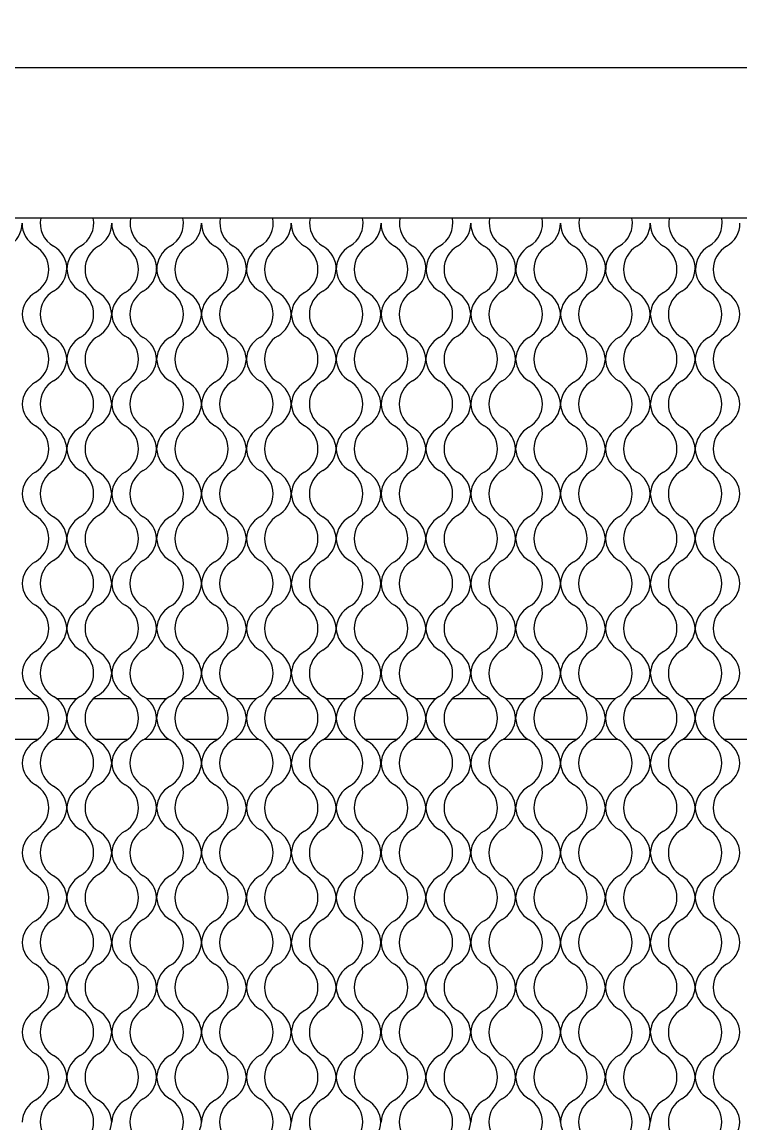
# Model space of a CAD drawing. Header units: millimetres. Extents: x 8 to 1476, y 6 to 1043.
# Drawn here: x 381.5 to 488.9, y 638.4 to 803.1 of the extents above; entities that cross this region are included whole.
import ezdxf

# ---------------------------------------------------------------- set-up
doc = ezdxf.new("R2010")
doc.units = ezdxf.units.MM
doc.header["$LTSCALE"] = 5
doc.layers.add('SLD-0', color=179, linetype='Continuous')
doc.styles.add('SLDTEXTSTYLE0', font='', dxfattribs={"width": 0.67})
doc.styles.add('SLDTEXTSTYLE15', font='')
doc.styles.get('SLDTEXTSTYLE0').set_extended_font_data('宋体')
doc.styles.get('SLDTEXTSTYLE15').set_extended_font_data('宋体')
doc.dimstyles.new('SLDDIMSTYLE0', dxfattribs={"dimtxt": 17.5, "dimasz": 17.5, "dimexe": 0, "dimexo": 0.0625, "dimgap": 4.375, "dimtad": 2, "dimrnd": 1e-09, "dimzin": 12, "dimdsep": 46, "dimtxsty": 'SLDTEXTSTYLE0', "dimsah": 1, "dimcen": 0.09, "dimadec": 0, "dimazin": 3, "dimtfac": 1, "dimtofl": 0, "dimtmove": 0, "dimatfit": 3, "dimfxl": 1, "dimfrac": 2, "dimtolj": 1, "dimtzin": 12, "dimarcsym": 0})

# ---------------------------------------------------------------- blocks, each defined once
blk = doc.blocks.new('_D')
at = {"layer": 'SLD-0', "color": 5}
for p, q in [((310.96, 801.27), (310.96, 905.83)), ((760.96, 801.27), (760.96, 905.83)), ((310.96, 900.83), (760.96, 900.83))]:
    blk.add_line(p, q, dxfattribs=at)
for points in [[(310.96, 900.83), (328.46, 898.14), (328.46, 903.52)], [(760.96, 900.83), (743.46, 903.52), (743.46, 898.14)]]:
    blk.add_solid(points, dxfattribs=at)
at = {"layer": 'SLD-0', "color": 5, "insert": (537.15, 921.2), "char_height": 17.5, "attachment_point": 1, "style": 'SLDTEXTSTYLE15'}
blk.add_mtext('450', dxfattribs=at)
blk = doc.blocks.new('_D_3')
at = {"layer": 'SLD-0', "color": 5}
for p, q in [((333.46, 778.77), (333.46, 881.27)), ((738.46, 778.77), (738.46, 881.27)), ((738.46, 876.27), (333.46, 876.27))]:
    blk.add_line(p, q, dxfattribs=at)
for points in [[(333.46, 876.27), (350.96, 873.58), (350.96, 878.96)], [(738.46, 876.27), (720.96, 878.96), (720.96, 873.58)]]:
    blk.add_solid(points, dxfattribs=at)
at = {"layer": 'SLD-0', "color": 5, "insert": (529.4, 896.63), "char_height": 17.5, "attachment_point": 1, "style": 'SLDTEXTSTYLE15'}
blk.add_mtext('405', dxfattribs=at)

msp = doc.modelspace()

# ---------------------------------------------------------------- linework, layer by layer
at = {"color": 7, "linetype": 'Continuous', "lineweight": 15}
for p, q in [((760.956, 796.269), (310.956, 796.269)), ((738.456, 773.769), (333.456, 773.769)), ((384.243, 701.769), (378.665, 701.769)), ((389.602, 701.769), (386.741, 701.769)), ((397.678, 701.769), (392.1, 701.769)), ((403.037, 701.769), (400.176, 701.769)), ((411.113, 701.769), (405.535, 701.769)), ((416.472, 701.769), (413.611, 701.769)), ((424.548, 701.769), (418.97, 701.769)), ((429.907, 701.769), (427.046, 701.769)), ((437.983, 701.769), (432.405, 701.769)), ((443.342, 701.769), (440.481, 701.769)), ((451.418, 701.769), (445.84, 701.769)), ((456.777, 701.769), (453.916, 701.769)), ((464.853, 701.769), (459.275, 701.769)), ((470.212, 701.769), (467.351, 701.769)), ((478.288, 701.769), (472.71, 701.769)), ((483.647, 701.769), (480.786, 701.769)), ((491.723, 701.769), (486.145, 701.769)), ((378.967, 695.769), (383.941, 695.769)), ((386.393, 695.769), (389.949, 695.769)), ((392.402, 695.769), (397.376, 695.769)), ((399.828, 695.769), (403.384, 695.769)), ((405.837, 695.769), (410.811, 695.769)), ((413.263, 695.769), (416.819, 695.769)), ((419.272, 695.769), (424.246, 695.769)), ((426.698, 695.769), (430.254, 695.769)), ((432.707, 695.769), (437.681, 695.769)), ((440.133, 695.769), (443.689, 695.769)), ((446.142, 695.769), (451.116, 695.769)), ((453.568, 695.769), (457.124, 695.769)), ((459.577, 695.769), (464.551, 695.769)), ((467.003, 695.769), (470.559, 695.769)), ((473.012, 695.769), (477.986, 695.769)), ((480.438, 695.769), (483.994, 695.769)), ((486.447, 695.769), (491.421, 695.769))]:
    msp.add_line(p, q, dxfattribs=at)
for centre, start, end in [((377.454, 773.005), 300, 0), ((385.454, 773.005), 180, 240), ((388.186, 773.005), 168.99062, 240), ((388.186, 773.005), 300, 11.00938), ((390.889, 773.005), 300, 0), ((398.889, 773.005), 180, 240), ((401.626, 773.005), 168.99062, 240), ((401.626, 773.005), 300, 11.00938), ((404.324, 773.005), 300, 0), ((412.324, 773.005), 180, 240), ((415.066, 773.005), 168.99062, 240), ((415.066, 773.005), 300, 11.00938), ((417.759, 773.005), 300, 0), ((425.759, 773.005), 180, 240), ((428.506, 773.005), 168.99062, 240), ((428.506, 773.005), 300, 11.00938), ((431.194, 773.005), 300, 0), ((439.194, 773.005), 180, 240), ((441.946, 773.005), 168.99062, 240), ((441.946, 773.005), 300, 11.00938), ((444.629, 773.005), 300, 0), ((452.629, 773.005), 180, 240), ((455.386, 773.005), 168.99062, 240), ((455.386, 773.005), 300, 11.00938), ((458.064, 773.005), 300, 0), ((466.064, 773.005), 180, 240), ((468.826, 773.005), 168.99062, 240), ((468.826, 773.005), 300, 11.00938), ((471.499, 773.005), 300, 0), ((479.499, 773.005), 180, 240), ((482.266, 773.005), 168.99062, 240), ((482.266, 773.005), 300, 11.00938), ((484.934, 773.005), 300, 0), ((381.454, 766.077), 300, 60), ((384.186, 766.077), 0, 60), ((392.186, 766.077), 120, 180), ((394.889, 766.077), 120, 240), ((394.889, 766.077), 300, 60), ((397.626, 766.077), 0, 60), ((405.626, 766.077), 120, 180), ((408.324, 766.077), 120, 240), ((408.324, 766.077), 300, 60), ((411.066, 766.077), 0, 60), ((419.066, 766.077), 120, 180), ((421.759, 766.077), 120, 240), ((421.759, 766.077), 300, 60), ((424.506, 766.077), 0, 60), ((432.506, 766.077), 120, 180), ((435.194, 766.077), 120, 240), ((435.194, 766.077), 300, 60), ((437.946, 766.077), 0, 60), ((445.946, 766.077), 120, 180), ((448.629, 766.077), 120, 240), ((448.629, 766.077), 300, 60), ((451.386, 766.077), 0, 60), ((459.386, 766.077), 120, 180), ((462.064, 766.077), 120, 240), ((462.064, 766.077), 300, 60), ((464.826, 766.077), 0, 60), ((472.826, 766.077), 120, 180), ((475.499, 766.077), 120, 240), ((475.499, 766.077), 300, 60), ((478.266, 766.077), 0, 60), ((486.266, 766.077), 120, 180), ((488.934, 766.077), 120, 240), ((384.171, 766.287), 300, 0), ((392.171, 766.287), 180, 240), ((397.606, 766.287), 300, 0), ((405.606, 766.287), 180, 240), ((411.041, 766.287), 300, 0), ((419.041, 766.287), 180, 240), ((424.476, 766.287), 300, 0), ((432.476, 766.287), 180, 240), ((437.911, 766.287), 300, 0), ((445.911, 766.287), 180, 240), ((451.346, 766.287), 300, 0), ((459.346, 766.287), 180, 240), ((464.781, 766.287), 300, 0), ((472.781, 766.287), 180, 240), ((478.216, 766.287), 300, 0), ((486.216, 766.287), 180, 240), ((385.454, 759.148), 120, 176.98071), ((388.171, 759.359), 120, 240), ((388.171, 759.359), 300, 60), ((390.889, 759.148), 3.01929, 60), ((398.889, 759.148), 120, 176.98071), ((401.606, 759.359), 120, 240), ((401.606, 759.359), 300, 60), ((404.324, 759.148), 3.01929, 60), ((412.324, 759.148), 120, 176.98071), ((415.041, 759.359), 120, 240), ((415.041, 759.359), 300, 60), ((417.759, 759.148), 3.01929, 60), ((425.759, 759.148), 120, 176.98071), ((428.476, 759.359), 120, 240), ((428.476, 759.359), 300, 60), ((431.194, 759.148), 3.01929, 60), ((439.194, 759.148), 120, 176.98071), ((441.911, 759.359), 120, 240), ((441.911, 759.359), 300, 60), ((444.629, 759.148), 3.01929, 60), ((452.629, 759.148), 120, 176.98071), ((455.346, 759.359), 120, 240), ((455.346, 759.359), 300, 60), ((458.064, 759.148), 3.01929, 60), ((466.064, 759.148), 120, 176.98071), ((468.781, 759.359), 120, 240), ((468.781, 759.359), 300, 60), ((471.499, 759.148), 3.01929, 60), ((479.499, 759.148), 120, 176.98071), ((482.216, 759.359), 120, 240), ((482.216, 759.359), 300, 60), ((484.934, 759.148), 3.01929, 60), ((385.454, 759.57), 183.01929, 240), ((390.889, 759.57), 300, 356.98071), ((398.889, 759.57), 183.01929, 240), ((404.324, 759.57), 300, 356.98071), ((412.324, 759.57), 183.01929, 240), ((417.759, 759.57), 300, 356.98071), ((425.759, 759.57), 183.01929, 240), ((431.194, 759.57), 300, 356.98071), ((439.194, 759.57), 183.01929, 240), ((444.629, 759.57), 300, 356.98071), ((452.629, 759.57), 183.01929, 240), ((458.064, 759.57), 300, 356.98071), ((466.064, 759.57), 183.01929, 240), ((471.499, 759.57), 300, 356.98071), ((479.499, 759.57), 183.01929, 240), ((484.934, 759.57), 300, 356.98071), ((381.454, 752.642), 300, 60), ((384.171, 752.431), 3.01929, 60), ((392.171, 752.431), 120, 176.98071), ((394.889, 752.642), 120, 240), ((394.889, 752.642), 300, 60), ((397.606, 752.431), 3.01929, 60), ((405.606, 752.431), 120, 176.98071), ((408.324, 752.642), 120, 240), ((408.324, 752.642), 300, 60), ((411.041, 752.431), 3.01929, 60), ((419.041, 752.431), 120, 176.98071), ((421.759, 752.642), 120, 240), ((421.759, 752.642), 300, 60), ((424.476, 752.431), 3.01929, 60), ((432.476, 752.431), 120, 176.98071), ((435.194, 752.642), 120, 240), ((435.194, 752.642), 300, 60), ((437.911, 752.431), 3.01929, 60), ((445.911, 752.431), 120, 176.98071), ((448.629, 752.642), 120, 240), ((448.629, 752.642), 300, 60), ((451.346, 752.431), 3.01929, 60), ((459.346, 752.431), 120, 176.98071), ((462.064, 752.642), 120, 240), ((462.064, 752.642), 300, 60), ((464.781, 752.431), 3.01929, 60), ((472.781, 752.431), 120, 176.98071), ((475.499, 752.642), 120, 240), ((475.499, 752.642), 300, 60), ((478.216, 752.431), 3.01929, 60), ((486.216, 752.431), 120, 176.98071), ((488.934, 752.642), 120, 240), ((384.171, 752.852), 300, 356.98071), ((392.171, 752.852), 183.01929, 240), ((397.606, 752.852), 300, 356.98071), ((405.606, 752.852), 183.01929, 240), ((411.041, 752.852), 300, 356.98071), ((419.041, 752.852), 183.01929, 240), ((424.476, 752.852), 300, 356.98071), ((432.476, 752.852), 183.01929, 240), ((437.911, 752.852), 300, 356.98071), ((445.911, 752.852), 183.01929, 240), ((451.346, 752.852), 300, 356.98071), ((459.346, 752.852), 183.01929, 240), ((464.781, 752.852), 300, 356.98071), ((472.781, 752.852), 183.01929, 240), ((478.216, 752.852), 300, 356.98071), ((486.216, 752.852), 183.01929, 240), ((388.171, 745.924), 120, 240), ((388.171, 745.924), 300, 60), ((401.606, 745.924), 120, 240), ((401.606, 745.924), 300, 60), ((415.041, 745.924), 120, 240), ((415.041, 745.924), 300, 60), ((428.476, 745.924), 120, 240), ((428.476, 745.924), 300, 60), ((441.911, 745.924), 120, 240), ((441.911, 745.924), 300, 60), ((455.346, 745.924), 120, 240), ((455.346, 745.924), 300, 60), ((468.781, 745.924), 120, 240), ((468.781, 745.924), 300, 60), ((482.216, 745.924), 120, 240), ((482.216, 745.924), 300, 60), ((385.454, 745.713), 120, 176.98071), ((390.889, 745.713), 3.01929, 60), ((398.889, 745.713), 120, 176.98071), ((404.324, 745.713), 3.01929, 60), ((412.324, 745.713), 120, 176.98071), ((417.759, 745.713), 3.01929, 60), ((425.759, 745.713), 120, 176.98071), ((431.194, 745.713), 3.01929, 60), ((439.194, 745.713), 120, 176.98071), ((444.629, 745.713), 3.01929, 60), ((452.629, 745.713), 120, 176.98071), ((458.064, 745.713), 3.01929, 60), ((466.064, 745.713), 120, 176.98071), ((471.499, 745.713), 3.01929, 60), ((479.499, 745.713), 120, 176.98071), ((484.934, 745.713), 3.01929, 60), ((385.454, 746.135), 183.01929, 240), ((390.889, 746.135), 300, 356.98071), ((398.889, 746.135), 183.01929, 240), ((404.324, 746.135), 300, 356.98071), ((412.324, 746.135), 183.01929, 240), ((417.759, 746.135), 300, 356.98071), ((425.759, 746.135), 183.01929, 240), ((431.194, 746.135), 300, 356.98071), ((439.194, 746.135), 183.01929, 240), ((444.629, 746.135), 300, 356.98071), ((452.629, 746.135), 183.01929, 240), ((458.064, 746.135), 300, 356.98071), ((466.064, 746.135), 183.01929, 240), ((471.499, 746.135), 300, 356.98071), ((479.499, 746.135), 183.01929, 240), ((484.934, 746.135), 300, 356.98071), ((381.454, 739.207), 300, 60), ((394.889, 739.207), 120, 240), ((394.889, 739.207), 300, 60), ((408.324, 739.207), 120, 240), ((408.324, 739.207), 300, 60), ((421.759, 739.207), 120, 240), ((421.759, 739.207), 300, 60), ((435.194, 739.207), 120, 240), ((435.194, 739.207), 300, 60), ((448.629, 739.207), 120, 240), ((448.629, 739.207), 300, 60), ((462.064, 739.207), 120, 240), ((462.064, 739.207), 300, 60), ((475.499, 739.207), 120, 240), ((475.499, 739.207), 300, 60), ((488.934, 739.207), 120, 240), ((384.171, 738.996), 3.01929, 60), ((392.171, 738.996), 120, 176.98071), ((397.606, 738.996), 3.01929, 60), ((405.606, 738.996), 120, 176.98071), ((411.041, 738.996), 3.01929, 60), ((419.041, 738.996), 120, 176.98071), ((424.476, 738.996), 3.01929, 60), ((432.476, 738.996), 120, 176.98071), ((437.911, 738.996), 3.01929, 60), ((445.911, 738.996), 120, 176.98071), ((451.346, 738.996), 3.01929, 60), ((459.346, 738.996), 120, 176.98071), ((464.781, 738.996), 3.01929, 60), ((472.781, 738.996), 120, 176.98071), ((478.216, 738.996), 3.01929, 60), ((486.216, 738.996), 120, 176.98071), ((384.171, 739.417), 300, 356.98071), ((392.171, 739.417), 183.01929, 240), ((397.606, 739.417), 300, 356.98071), ((405.606, 739.417), 183.01929, 240), ((411.041, 739.417), 300, 356.98071), ((419.041, 739.417), 183.01929, 240), ((424.476, 739.417), 300, 356.98071), ((432.476, 739.417), 183.01929, 240), ((437.911, 739.417), 300, 356.98071), ((445.911, 739.417), 183.01929, 240), ((451.346, 739.417), 300, 356.98071), ((459.346, 739.417), 183.01929, 240), ((464.781, 739.417), 300, 356.98071), ((472.781, 739.417), 183.01929, 240), ((478.216, 739.417), 300, 356.98071), ((486.216, 739.417), 183.01929, 240), ((385.454, 732.278), 120, 176.98071), ((388.171, 732.489), 120, 240), ((388.171, 732.489), 300, 60), ((390.889, 732.278), 3.01929, 60), ((398.889, 732.278), 120, 176.98071), ((401.606, 732.489), 120, 240), ((401.606, 732.489), 300, 60), ((404.324, 732.278), 3.01929, 60), ((412.324, 732.278), 120, 176.98071), ((415.041, 732.489), 120, 240), ((415.041, 732.489), 300, 60), ((417.759, 732.278), 3.01929, 60), ((425.759, 732.278), 120, 176.98071), ((428.476, 732.489), 120, 240), ((428.476, 732.489), 300, 60), ((431.194, 732.278), 3.01929, 60), ((439.194, 732.278), 120, 176.98071), ((441.911, 732.489), 120, 240), ((441.911, 732.489), 300, 60), ((444.629, 732.278), 3.01929, 60), ((452.629, 732.278), 120, 176.98071), ((455.346, 732.489), 120, 240), ((455.346, 732.489), 300, 60), ((458.064, 732.278), 3.01929, 60), ((466.064, 732.278), 120, 176.98071), ((468.781, 732.489), 120, 240), ((468.781, 732.489), 300, 60), ((471.499, 732.278), 3.01929, 60), ((479.499, 732.278), 120, 176.98071), ((482.216, 732.489), 120, 240), ((482.216, 732.489), 300, 60), ((484.934, 732.278), 3.01929, 60), ((385.454, 732.7), 183.01929, 240), ((390.889, 732.7), 300, 356.98071), ((398.889, 732.7), 183.01929, 240), ((404.324, 732.7), 300, 356.98071), ((412.324, 732.7), 183.01929, 240), ((417.759, 732.7), 300, 356.98071), ((425.759, 732.7), 183.01929, 240), ((431.194, 732.7), 300, 356.98071), ((439.194, 732.7), 183.01929, 240), ((444.629, 732.7), 300, 356.98071), ((452.629, 732.7), 183.01929, 240), ((458.064, 732.7), 300, 356.98071), ((466.064, 732.7), 183.01929, 240), ((471.499, 732.7), 300, 356.98071), ((479.499, 732.7), 183.01929, 240), ((484.934, 732.7), 300, 356.98071), ((381.454, 725.772), 300, 60), ((384.171, 725.561), 3.01929, 60), ((392.171, 725.561), 120, 176.98071), ((394.889, 725.772), 120, 240), ((394.889, 725.772), 300, 60), ((397.606, 725.561), 3.01929, 60), ((405.606, 725.561), 120, 176.98071), ((408.324, 725.772), 120, 240), ((408.324, 725.772), 300, 60), ((411.041, 725.561), 3.01929, 60), ((419.041, 725.561), 120, 176.98071), ((421.759, 725.772), 120, 240), ((421.759, 725.772), 300, 60), ((424.476, 725.561), 3.01929, 60), ((432.476, 725.561), 120, 176.98071), ((435.194, 725.772), 120, 240), ((435.194, 725.772), 300, 60), ((437.911, 725.561), 3.01929, 60), ((445.911, 725.561), 120, 176.98071), ((448.629, 725.772), 120, 240), ((448.629, 725.772), 300, 60), ((451.346, 725.561), 3.01929, 60), ((459.346, 725.561), 120, 176.98071), ((462.064, 725.772), 120, 240), ((462.064, 725.772), 300, 60), ((464.781, 725.561), 3.01929, 60), ((472.781, 725.561), 120, 176.98071), ((475.499, 725.772), 120, 240), ((475.499, 725.772), 300, 60), ((478.216, 725.561), 3.01929, 60), ((486.216, 725.561), 120, 176.98071), ((488.934, 725.772), 120, 240), ((384.171, 725.982), 300, 356.98071), ((392.171, 725.982), 183.01929, 240), ((397.606, 725.982), 300, 356.98071), ((405.606, 725.982), 183.01929, 240), ((411.041, 725.982), 300, 356.98071), ((419.041, 725.982), 183.01929, 240), ((424.476, 725.982), 300, 356.98071), ((432.476, 725.982), 183.01929, 240), ((437.911, 725.982), 300, 356.98071), ((445.911, 725.982), 183.01929, 240), ((451.346, 725.982), 300, 356.98071), ((459.346, 725.982), 183.01929, 240), ((464.781, 725.982), 300, 356.98071), ((472.781, 725.982), 183.01929, 240), ((478.216, 725.982), 300, 356.98071), ((486.216, 725.982), 183.01929, 240), ((385.454, 718.843), 120, 176.98071), ((388.171, 719.054), 120, 240), ((388.171, 719.054), 300, 60), ((390.889, 718.843), 3.01929, 60), ((398.889, 718.843), 120, 176.98071), ((401.606, 719.054), 120, 240), ((401.606, 719.054), 300, 60), ((404.324, 718.843), 3.01929, 60), ((412.324, 718.843), 120, 176.98071), ((415.041, 719.054), 120, 240), ((415.041, 719.054), 300, 60), ((417.759, 718.843), 3.01929, 60), ((425.759, 718.843), 120, 176.98071), ((428.476, 719.054), 120, 240), ((428.476, 719.054), 300, 60), ((431.194, 718.843), 3.01929, 60), ((439.194, 718.843), 120, 176.98071), ((441.911, 719.054), 120, 240), ((441.911, 719.054), 300, 60), ((444.629, 718.843), 3.01929, 60), ((452.629, 718.843), 120, 176.98071), ((455.346, 719.054), 120, 240), ((455.346, 719.054), 300, 60), ((458.064, 718.843), 3.01929, 60), ((466.064, 718.843), 120, 176.98071), ((468.781, 719.054), 120, 240), ((468.781, 719.054), 300, 60), ((471.499, 718.843), 3.01929, 60), ((479.499, 718.843), 120, 176.98071), ((482.216, 719.054), 120, 240), ((482.216, 719.054), 300, 60), ((484.934, 718.843), 3.01929, 60), ((385.454, 719.265), 183.01929, 240), ((390.889, 719.265), 300, 356.98071), ((398.889, 719.265), 183.01929, 240), ((404.324, 719.265), 300, 356.98071), ((412.324, 719.265), 183.01929, 240), ((417.759, 719.265), 300, 356.98071), ((425.759, 719.265), 183.01929, 240), ((431.194, 719.265), 300, 356.98071), ((439.194, 719.265), 183.01929, 240), ((444.629, 719.265), 300, 356.98071), ((452.629, 719.265), 183.01929, 240), ((458.064, 719.265), 300, 356.98071), ((466.064, 719.265), 183.01929, 240), ((471.499, 719.265), 300, 356.98071), ((479.499, 719.265), 183.01929, 240), ((484.934, 719.265), 300, 356.98071), ((381.454, 712.337), 300, 60), ((384.171, 712.126), 3.01929, 60), ((392.171, 712.126), 120, 176.98071), ((394.889, 712.337), 120, 240), ((394.889, 712.337), 300, 60), ((397.606, 712.126), 3.01929, 60), ((405.606, 712.126), 120, 176.98071), ((408.324, 712.337), 120, 240), ((408.324, 712.337), 300, 60), ((411.041, 712.126), 3.01929, 60), ((419.041, 712.126), 120, 176.98071), ((421.759, 712.337), 120, 240), ((421.759, 712.337), 300, 60), ((424.476, 712.126), 3.01929, 60), ((432.476, 712.126), 120, 176.98071), ((435.194, 712.337), 120, 240), ((435.194, 712.337), 300, 60), ((437.911, 712.126), 3.01929, 60), ((445.911, 712.126), 120, 176.98071), ((448.629, 712.337), 120, 240), ((448.629, 712.337), 300, 60), ((451.346, 712.126), 3.01929, 60), ((459.346, 712.126), 120, 176.98071), ((462.064, 712.337), 120, 240), ((462.064, 712.337), 300, 60), ((464.781, 712.126), 3.01929, 60), ((472.781, 712.126), 120, 176.98071), ((475.499, 712.337), 120, 240), ((475.499, 712.337), 300, 60), ((478.216, 712.126), 3.01929, 60), ((486.216, 712.126), 120, 176.98071), ((488.934, 712.337), 120, 240), ((384.171, 712.547), 300, 356.98071), ((392.171, 712.547), 183.01929, 240), ((397.606, 712.547), 300, 356.98071), ((405.606, 712.547), 183.01929, 240), ((411.041, 712.547), 300, 356.98071), ((419.041, 712.547), 183.01929, 240), ((424.476, 712.547), 300, 356.98071), ((432.476, 712.547), 183.01929, 240), ((437.911, 712.547), 300, 356.98071), ((445.911, 712.547), 183.01929, 240), ((451.346, 712.547), 300, 356.98071), ((459.346, 712.547), 183.01929, 240), ((464.781, 712.547), 300, 356.98071), ((472.781, 712.547), 183.01929, 240), ((478.216, 712.547), 300, 356.98071), ((486.216, 712.547), 183.01929, 240), ((385.454, 705.408), 120, 176.98071), ((388.171, 705.619), 120, 240), ((388.171, 705.619), 300, 60), ((390.889, 705.408), 3.01929, 60), ((398.889, 705.408), 120, 176.98071), ((401.606, 705.619), 120, 240), ((401.606, 705.619), 300, 60), ((404.324, 705.408), 3.01929, 60), ((412.324, 705.408), 120, 176.98071), ((415.041, 705.619), 120, 240), ((415.041, 705.619), 300, 60), ((417.759, 705.408), 3.01929, 60), ((425.759, 705.408), 120, 176.98071), ((428.476, 705.619), 120, 240), ((428.476, 705.619), 300, 60), ((431.194, 705.408), 3.01929, 60), ((439.194, 705.408), 120, 176.98071), ((441.911, 705.619), 120, 240), ((441.911, 705.619), 300, 60), ((444.629, 705.408), 3.01929, 60), ((452.629, 705.408), 120, 176.98071), ((455.346, 705.619), 120, 240), ((455.346, 705.619), 300, 60), ((458.064, 705.408), 3.01929, 60), ((466.064, 705.408), 120, 176.98071), ((468.781, 705.619), 120, 240), ((468.781, 705.619), 300, 60), ((471.499, 705.408), 3.01929, 60), ((479.499, 705.408), 120, 176.98071), ((482.216, 705.619), 120, 240), ((482.216, 705.619), 300, 60), ((484.934, 705.408), 3.01929, 60), ((385.454, 705.83), 183.01929, 240), ((390.889, 705.83), 300, 356.98071), ((398.889, 705.83), 183.01929, 240), ((404.324, 705.83), 300, 356.98071), ((412.324, 705.83), 183.01929, 240), ((417.759, 705.83), 300, 356.98071), ((425.759, 705.83), 183.01929, 240), ((431.194, 705.83), 300, 356.98071), ((439.194, 705.83), 183.01929, 240), ((444.629, 705.83), 300, 356.98071), ((452.629, 705.83), 183.01929, 240), ((458.064, 705.83), 300, 356.98071), ((466.064, 705.83), 183.01929, 240), ((471.499, 705.83), 300, 356.98071), ((479.499, 705.83), 183.01929, 240), ((484.934, 705.83), 300, 356.98071), ((381.454, 698.902), 300, 60), ((384.171, 698.691), 3.01929, 60), ((392.171, 698.691), 120, 176.98071), ((394.889, 698.902), 120, 240), ((394.889, 698.902), 300, 60), ((397.606, 698.691), 3.01929, 60), ((405.606, 698.691), 120, 176.98071), ((408.324, 698.902), 120, 240), ((408.324, 698.902), 300, 60), ((411.041, 698.691), 3.01929, 60), ((419.041, 698.691), 120, 176.98071), ((421.759, 698.902), 120, 240), ((421.759, 698.902), 300, 60), ((424.476, 698.691), 3.01929, 60), ((432.476, 698.691), 120, 176.98071), ((435.194, 698.902), 120, 240), ((435.194, 698.902), 300, 60), ((437.911, 698.691), 3.01929, 60), ((445.911, 698.691), 120, 176.98071), ((448.629, 698.902), 120, 240), ((448.629, 698.902), 300, 60), ((451.346, 698.691), 3.01929, 60), ((459.346, 698.691), 120, 176.98071), ((462.064, 698.902), 120, 240), ((462.064, 698.902), 300, 60), ((464.781, 698.691), 3.01929, 60), ((472.781, 698.691), 120, 176.98071), ((475.499, 698.902), 120, 240), ((475.499, 698.902), 300, 60), ((478.216, 698.691), 3.01929, 60), ((486.216, 698.691), 120, 176.98071), ((488.934, 698.902), 120, 240), ((384.171, 699.112), 300, 356.98071), ((392.171, 699.112), 183.01929, 240), ((397.606, 699.112), 300, 356.98071), ((405.606, 699.112), 183.01929, 240), ((411.041, 699.112), 300, 356.98071), ((419.041, 699.112), 183.01929, 240), ((424.476, 699.112), 300, 356.98071), ((432.476, 699.112), 183.01929, 240), ((437.911, 699.112), 300, 356.98071), ((445.911, 699.112), 183.01929, 240), ((451.346, 699.112), 300, 356.98071), ((459.346, 699.112), 183.01929, 240), ((464.781, 699.112), 300, 356.98071), ((472.781, 699.112), 183.01929, 240), ((478.216, 699.112), 300, 356.98071), ((486.216, 699.112), 183.01929, 240), ((385.454, 691.973), 120, 176.98071), ((388.171, 692.184), 120, 240), ((388.171, 692.184), 300, 60), ((390.889, 691.973), 3.01929, 60), ((398.889, 691.973), 120, 176.98071), ((401.606, 692.184), 120, 240), ((401.606, 692.184), 300, 60), ((404.324, 691.973), 3.01929, 60), ((412.324, 691.973), 120, 176.98071), ((415.041, 692.184), 120, 240), ((415.041, 692.184), 300, 60), ((417.759, 691.973), 3.01929, 60), ((425.759, 691.973), 120, 176.98071), ((428.476, 692.184), 120, 240), ((428.476, 692.184), 300, 60), ((431.194, 691.973), 3.01929, 60), ((439.194, 691.973), 120, 176.98071), ((441.911, 692.184), 120, 240), ((441.911, 692.184), 300, 60), ((444.629, 691.973), 3.01929, 60), ((452.629, 691.973), 120, 176.98071), ((455.346, 692.184), 120, 240), ((455.346, 692.184), 300, 60), ((458.064, 691.973), 3.01929, 60), ((466.064, 691.973), 120, 176.98071), ((468.781, 692.184), 120, 240), ((468.781, 692.184), 300, 60), ((471.499, 691.973), 3.01929, 60), ((479.499, 691.973), 120, 176.98071), ((482.216, 692.184), 120, 240), ((482.216, 692.184), 300, 60), ((484.934, 691.973), 3.01929, 60), ((385.454, 692.395), 183.01929, 240), ((390.889, 692.395), 300, 356.98071), ((398.889, 692.395), 183.01929, 240), ((404.324, 692.395), 300, 356.98071), ((412.324, 692.395), 183.01929, 240), ((417.759, 692.395), 300, 356.98071), ((425.759, 692.395), 183.01929, 240), ((431.194, 692.395), 300, 356.98071), ((439.194, 692.395), 183.01929, 240), ((444.629, 692.395), 300, 356.98071), ((452.629, 692.395), 183.01929, 240), ((458.064, 692.395), 300, 356.98071), ((466.064, 692.395), 183.01929, 240), ((471.499, 692.395), 300, 356.98071), ((479.499, 692.395), 183.01929, 240), ((484.934, 692.395), 300, 356.98071), ((381.454, 685.467), 300, 60), ((384.171, 685.256), 3.01929, 60), ((392.171, 685.256), 120, 176.98071), ((394.889, 685.467), 120, 240), ((394.889, 685.467), 300, 60), ((397.606, 685.256), 3.01929, 60), ((405.606, 685.256), 120, 176.98071), ((408.324, 685.467), 120, 240), ((408.324, 685.467), 300, 60), ((411.041, 685.256), 3.01929, 60), ((419.041, 685.256), 120, 176.98071), ((421.759, 685.467), 120, 240), ((421.759, 685.467), 300, 60), ((424.476, 685.256), 3.01929, 60), ((432.476, 685.256), 120, 176.98071), ((435.194, 685.467), 120, 240), ((435.194, 685.467), 300, 60), ((437.911, 685.256), 3.01929, 60), ((445.911, 685.256), 120, 176.98071), ((448.629, 685.467), 120, 240), ((448.629, 685.467), 300, 60), ((451.346, 685.256), 3.01929, 60), ((459.346, 685.256), 120, 176.98071), ((462.064, 685.467), 120, 240), ((462.064, 685.467), 300, 60), ((464.781, 685.256), 3.01929, 60), ((472.781, 685.256), 120, 176.98071), ((475.499, 685.467), 120, 240), ((475.499, 685.467), 300, 60), ((478.216, 685.256), 3.01929, 60), ((486.216, 685.256), 120, 176.98071), ((488.934, 685.467), 120, 240), ((384.171, 685.677), 300, 356.98071), ((392.171, 685.677), 183.01929, 240), ((397.606, 685.677), 300, 356.98071), ((405.606, 685.677), 183.01929, 240), ((411.041, 685.677), 300, 356.98071), ((419.041, 685.677), 183.01929, 240), ((424.476, 685.677), 300, 356.98071), ((432.476, 685.677), 183.01929, 240), ((437.911, 685.677), 300, 356.98071), ((445.911, 685.677), 183.01929, 240), ((451.346, 685.677), 300, 356.98071), ((459.346, 685.677), 183.01929, 240), ((464.781, 685.677), 300, 356.98071), ((472.781, 685.677), 183.01929, 240), ((478.216, 685.677), 300, 356.98071), ((486.216, 685.677), 183.01929, 240), ((385.454, 678.538), 120, 176.98071), ((388.171, 678.749), 120, 240), ((388.171, 678.749), 300, 60), ((390.889, 678.538), 3.01929, 60), ((398.889, 678.538), 120, 176.98071), ((401.606, 678.749), 120, 240), ((401.606, 678.749), 300, 60), ((404.324, 678.538), 3.01929, 60), ((412.324, 678.538), 120, 176.98071), ((415.041, 678.749), 120, 240), ((415.041, 678.749), 300, 60), ((417.759, 678.538), 3.01929, 60), ((425.759, 678.538), 120, 176.98071), ((428.476, 678.749), 120, 240), ((428.476, 678.749), 300, 60), ((431.194, 678.538), 3.01929, 60), ((439.194, 678.538), 120, 176.98071), ((441.911, 678.749), 120, 240), ((441.911, 678.749), 300, 60), ((444.629, 678.538), 3.01929, 60), ((452.629, 678.538), 120, 176.98071), ((455.346, 678.749), 120, 240), ((455.346, 678.749), 300, 60), ((458.064, 678.538), 3.01929, 60), ((466.064, 678.538), 120, 176.98071), ((468.781, 678.749), 120, 240), ((468.781, 678.749), 300, 60), ((471.499, 678.538), 3.01929, 60), ((479.499, 678.538), 120, 176.98071), ((482.216, 678.749), 120, 240), ((482.216, 678.749), 300, 60), ((484.934, 678.538), 3.01929, 60), ((385.454, 678.96), 183.01929, 240), ((390.889, 678.96), 300, 356.98071), ((398.889, 678.96), 183.01929, 240), ((404.324, 678.96), 300, 356.98071), ((412.324, 678.96), 183.01929, 240), ((417.759, 678.96), 300, 356.98071), ((425.759, 678.96), 183.01929, 240), ((431.194, 678.96), 300, 356.98071), ((439.194, 678.96), 183.01929, 240), ((444.629, 678.96), 300, 356.98071), ((452.629, 678.96), 183.01929, 240), ((458.064, 678.96), 300, 356.98071), ((466.064, 678.96), 183.01929, 240), ((471.499, 678.96), 300, 356.98071), ((479.499, 678.96), 183.01929, 240), ((484.934, 678.96), 300, 356.98071), ((381.454, 672.031), 300, 60), ((384.171, 671.821), 3.01929, 60), ((392.171, 671.821), 120, 176.98071), ((394.889, 672.031), 120, 240), ((394.889, 672.031), 300, 60), ((397.606, 671.821), 3.01929, 60), ((405.606, 671.821), 120, 176.98071), ((408.324, 672.031), 120, 240), ((408.324, 672.031), 300, 60), ((411.041, 671.821), 3.01929, 60), ((419.041, 671.821), 120, 176.98071), ((421.759, 672.031), 120, 240), ((421.759, 672.031), 300, 60), ((424.476, 671.821), 3.01929, 60), ((432.476, 671.821), 120, 176.98071), ((435.194, 672.031), 120, 240), ((435.194, 672.031), 300, 60), ((437.911, 671.821), 3.01929, 60), ((445.911, 671.821), 120, 176.98071), ((448.629, 672.031), 120, 240), ((448.629, 672.031), 300, 60), ((451.346, 671.821), 3.01929, 60), ((459.346, 671.821), 120, 176.98071), ((462.064, 672.031), 120, 240), ((462.064, 672.031), 300, 60), ((464.781, 671.821), 3.01929, 60), ((472.781, 671.821), 120, 176.98071), ((475.499, 672.031), 120, 240), ((475.499, 672.031), 300, 60), ((478.216, 671.821), 3.01929, 60), ((486.216, 671.821), 120, 176.98071), ((488.934, 672.031), 120, 240), ((384.171, 672.242), 300, 356.98071), ((392.171, 672.242), 183.01929, 240), ((397.606, 672.242), 300, 356.98071), ((405.606, 672.242), 183.01929, 240), ((411.041, 672.242), 300, 356.98071), ((419.041, 672.242), 183.01929, 240), ((424.476, 672.242), 300, 356.98071), ((432.476, 672.242), 183.01929, 240), ((437.911, 672.242), 300, 356.98071), ((445.911, 672.242), 183.01929, 240), ((451.346, 672.242), 300, 356.98071), ((459.346, 672.242), 183.01929, 240), ((464.781, 672.242), 300, 356.98071), ((472.781, 672.242), 183.01929, 240), ((478.216, 672.242), 300, 356.98071), ((486.216, 672.242), 183.01929, 240), ((385.454, 665.103), 120, 176.98071), ((388.171, 665.314), 120, 240), ((388.171, 665.314), 300, 60), ((390.889, 665.103), 3.01929, 60), ((398.889, 665.103), 120, 176.98071), ((401.606, 665.314), 120, 240), ((401.606, 665.314), 300, 60), ((404.324, 665.103), 3.01929, 60), ((412.324, 665.103), 120, 176.98071), ((415.041, 665.314), 120, 240), ((415.041, 665.314), 300, 60), ((417.759, 665.103), 3.01929, 60), ((425.759, 665.103), 120, 176.98071), ((428.476, 665.314), 120, 240), ((428.476, 665.314), 300, 60), ((431.194, 665.103), 3.01929, 60), ((439.194, 665.103), 120, 176.98071), ((441.911, 665.314), 120, 240), ((441.911, 665.314), 300, 60), ((444.629, 665.103), 3.01929, 60), ((452.629, 665.103), 120, 176.98071), ((455.346, 665.314), 120, 240), ((455.346, 665.314), 300, 60), ((458.064, 665.103), 3.01929, 60), ((466.064, 665.103), 120, 176.98071), ((468.781, 665.314), 120, 240), ((468.781, 665.314), 300, 60), ((471.499, 665.103), 3.01929, 60), ((479.499, 665.103), 120, 176.98071), ((482.216, 665.314), 120, 240), ((482.216, 665.314), 300, 60), ((484.934, 665.103), 3.01929, 60), ((385.454, 665.525), 183.01929, 240), ((390.889, 665.525), 300, 356.98071), ((398.889, 665.525), 183.01929, 240), ((404.324, 665.525), 300, 356.98071), ((412.324, 665.525), 183.01929, 240), ((417.759, 665.525), 300, 356.98071), ((425.759, 665.525), 183.01929, 240), ((431.194, 665.525), 300, 356.98071), ((439.194, 665.525), 183.01929, 240), ((444.629, 665.525), 300, 356.98071), ((452.629, 665.525), 183.01929, 240), ((458.064, 665.525), 300, 356.98071), ((466.064, 665.525), 183.01929, 240), ((471.499, 665.525), 300, 356.98071), ((479.499, 665.525), 183.01929, 240), ((484.934, 665.525), 300, 356.98071), ((381.454, 658.596), 300, 60), ((394.889, 658.596), 120, 240), ((394.889, 658.596), 300, 60), ((408.324, 658.596), 120, 240), ((408.324, 658.596), 300, 60), ((421.759, 658.596), 120, 240), ((421.759, 658.596), 300, 60), ((435.194, 658.596), 120, 240), ((435.194, 658.596), 300, 60), ((448.629, 658.596), 120, 240), ((448.629, 658.596), 300, 60), ((462.064, 658.596), 120, 240), ((462.064, 658.596), 300, 60), ((475.499, 658.596), 120, 240), ((475.499, 658.596), 300, 60), ((488.934, 658.596), 120, 240), ((384.171, 658.386), 3.01929, 60), ((392.171, 658.386), 120, 176.98071), ((397.606, 658.386), 3.01929, 60), ((405.606, 658.386), 120, 176.98071), ((411.041, 658.386), 3.01929, 60), ((419.041, 658.386), 120, 176.98071), ((424.476, 658.386), 3.01929, 60), ((432.476, 658.386), 120, 176.98071), ((437.911, 658.386), 3.01929, 60), ((445.911, 658.386), 120, 176.98071), ((451.346, 658.386), 3.01929, 60), ((459.346, 658.386), 120, 176.98071), ((464.781, 658.386), 3.01929, 60), ((472.781, 658.386), 120, 176.98071), ((478.216, 658.386), 3.01929, 60), ((486.216, 658.386), 120, 176.98071), ((384.171, 658.807), 300, 356.98071), ((392.171, 658.807), 183.01929, 240), ((397.606, 658.807), 300, 356.98071), ((405.606, 658.807), 183.01929, 240), ((411.041, 658.807), 300, 356.98071), ((419.041, 658.807), 183.01929, 240), ((424.476, 658.807), 300, 356.98071), ((432.476, 658.807), 183.01929, 240), ((437.911, 658.807), 300, 356.98071), ((445.911, 658.807), 183.01929, 240), ((451.346, 658.807), 300, 356.98071), ((459.346, 658.807), 183.01929, 240), ((464.781, 658.807), 300, 356.98071), ((472.781, 658.807), 183.01929, 240), ((478.216, 658.807), 300, 356.98071), ((486.216, 658.807), 183.01929, 240), ((385.454, 651.668), 120, 176.98071), ((388.171, 651.879), 120, 240), ((388.171, 651.879), 300, 60), ((390.889, 651.668), 3.01929, 60), ((398.889, 651.668), 120, 176.98071), ((401.606, 651.879), 120, 240), ((401.606, 651.879), 300, 60), ((404.324, 651.668), 3.01929, 60), ((412.324, 651.668), 120, 176.98071), ((415.041, 651.879), 120, 240), ((415.041, 651.879), 300, 60), ((417.759, 651.668), 3.01929, 60), ((425.759, 651.668), 120, 176.98071), ((428.476, 651.879), 120, 240), ((428.476, 651.879), 300, 60), ((431.194, 651.668), 3.01929, 60), ((439.194, 651.668), 120, 176.98071), ((441.911, 651.879), 120, 240), ((441.911, 651.879), 300, 60), ((444.629, 651.668), 3.01929, 60), ((452.629, 651.668), 120, 176.98071), ((455.346, 651.879), 120, 240), ((455.346, 651.879), 300, 60), ((458.064, 651.668), 3.01929, 60), ((466.064, 651.668), 120, 176.98071), ((468.781, 651.879), 120, 240), ((468.781, 651.879), 300, 60), ((471.499, 651.668), 3.01929, 60), ((479.499, 651.668), 120, 176.98071), ((482.216, 651.879), 120, 240), ((482.216, 651.879), 300, 60), ((484.934, 651.668), 3.01929, 60), ((385.454, 652.09), 183.01929, 240), ((390.889, 652.09), 300, 356.98071), ((398.889, 652.09), 183.01929, 240), ((404.324, 652.09), 300, 356.98071), ((412.324, 652.09), 183.01929, 240), ((417.759, 652.09), 300, 356.98071), ((425.759, 652.09), 183.01929, 240), ((431.194, 652.09), 300, 356.98071), ((439.194, 652.09), 183.01929, 240), ((444.629, 652.09), 300, 356.98071), ((452.629, 652.09), 183.01929, 240), ((458.064, 652.09), 300, 356.98071), ((466.064, 652.09), 183.01929, 240), ((471.499, 652.09), 300, 356.98071), ((479.499, 652.09), 183.01929, 240), ((484.934, 652.09), 300, 356.98071), ((381.454, 645.161), 300, 60), ((384.171, 644.951), 3.01929, 60), ((392.171, 644.951), 120, 176.98071), ((394.889, 645.161), 120, 240), ((394.889, 645.161), 300, 60), ((397.606, 644.951), 3.01929, 60), ((405.606, 644.951), 120, 176.98071), ((408.324, 645.161), 120, 240), ((408.324, 645.161), 300, 60), ((411.041, 644.951), 3.01929, 60), ((419.041, 644.951), 120, 176.98071), ((421.759, 645.161), 120, 240), ((421.759, 645.161), 300, 60), ((424.476, 644.951), 3.01929, 60), ((432.476, 644.951), 120, 176.98071), ((435.194, 645.161), 120, 240), ((435.194, 645.161), 300, 60), ((437.911, 644.951), 3.01929, 60), ((445.911, 644.951), 120, 176.98071), ((448.629, 645.161), 120, 240), ((448.629, 645.161), 300, 60), ((451.346, 644.951), 3.01929, 60), ((459.346, 644.951), 120, 176.98071), ((462.064, 645.161), 120, 240), ((462.064, 645.161), 300, 60), ((464.781, 644.951), 3.01929, 60), ((472.781, 644.951), 120, 176.98071), ((475.499, 645.161), 120, 240), ((475.499, 645.161), 300, 60), ((478.216, 644.951), 3.01929, 60), ((486.216, 644.951), 120, 176.98071), ((488.934, 645.161), 120, 240), ((384.171, 645.372), 300, 356.98071), ((392.171, 645.372), 183.01929, 240), ((397.606, 645.372), 300, 356.98071), ((405.606, 645.372), 183.01929, 240), ((411.041, 645.372), 300, 356.98071), ((419.041, 645.372), 183.01929, 240), ((424.476, 645.372), 300, 356.98071), ((432.476, 645.372), 183.01929, 240), ((437.911, 645.372), 300, 356.98071), ((445.911, 645.372), 183.01929, 240), ((451.346, 645.372), 300, 356.98071), ((459.346, 645.372), 183.01929, 240), ((464.781, 645.372), 300, 356.98071), ((472.781, 645.372), 183.01929, 240), ((478.216, 645.372), 300, 356.98071), ((486.216, 645.372), 183.01929, 240), ((385.454, 638.233), 120, 176.98071), ((388.171, 638.444), 120, 240), ((388.171, 638.444), 300, 60), ((390.889, 638.233), 3.01929, 60), ((398.889, 638.233), 120, 176.98071), ((401.606, 638.444), 120, 240), ((401.606, 638.444), 300, 60), ((404.324, 638.233), 3.01929, 60), ((412.324, 638.233), 120, 176.98071), ((415.041, 638.444), 120, 240), ((415.041, 638.444), 300, 60), ((417.759, 638.233), 3.01929, 60), ((425.759, 638.233), 120, 176.98071), ((428.476, 638.444), 120, 240), ((428.476, 638.444), 300, 60), ((431.194, 638.233), 3.01929, 60), ((439.194, 638.233), 120, 176.98071), ((441.911, 638.444), 120, 240), ((441.911, 638.444), 300, 60), ((444.629, 638.233), 3.01929, 60), ((452.629, 638.233), 120, 176.98071), ((455.346, 638.444), 120, 240), ((455.346, 638.444), 300, 60), ((458.064, 638.233), 3.01929, 60), ((466.064, 638.233), 120, 176.98071), ((468.781, 638.444), 120, 240), ((468.781, 638.444), 300, 60), ((471.499, 638.233), 3.01929, 60), ((479.499, 638.233), 120, 176.98071), ((482.216, 638.444), 120, 240), ((482.216, 638.444), 300, 60), ((484.934, 638.233), 3.01929, 60), ((390.889, 638.655), 300, 356.98071), ((404.324, 638.655), 300, 356.98071), ((417.759, 638.655), 300, 356.98071), ((431.194, 638.655), 300, 356.98071), ((444.629, 638.655), 300, 356.98071), ((466.064, 638.655), 183.01929, 240), ((471.499, 638.655), 300, 356.98071), ((484.934, 638.655), 300, 356.98071)]:
    msp.add_arc(centre, 4, start, end, dxfattribs=at)

# ---------------------------------------------------------------- dimensions: what is measured, and where the dimension line sits
at = {"layer": 'SLD-0', "color": 5}
for base, p1, p2, picture, middle in [((760.956, 900.832), (310.956, 796.269), (760.956, 796.269), '_D', (547.354, 900.832)), ((333.456, 876.269), (738.456, 773.769), (333.456, 773.769), '_D_3', (539.607, 876.269))]:
    dim = msp.add_linear_dim(base=base, p1=p1, p2=p2, dimstyle='SLDDIMSTYLE0', dxfattribs=at)
    dim.commit()
    dim.dimension.update_dxf_attribs({"geometry": picture, "text_midpoint": middle, "dimtype": 160})

doc.saveas('drawing.dxf')
